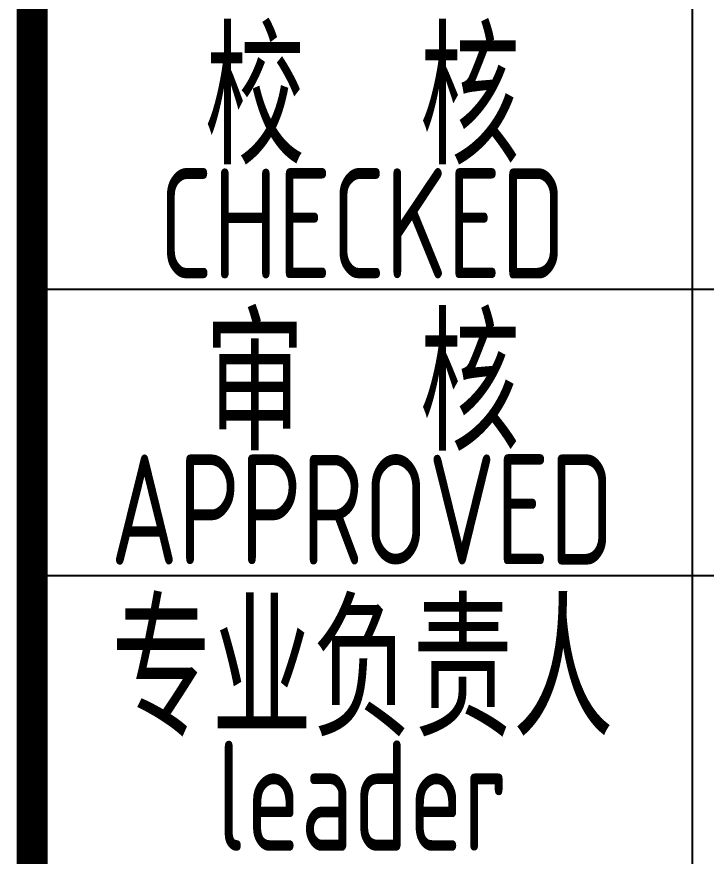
# Model space of a CAD drawing. Extents: x 5394041 to 5729212, y -433068 to -301615.
# Drawn here: x 5563740 to 5565306, y -418288 to -416382 of the extents above; entities that cross this region are included whole.
import ezdxf
from ezdxf.enums import TextEntityAlignment as Align

# ---------------------------------------------------------------- set-up
doc = ezdxf.new("R2010")
doc.units = 0
doc.header["$LTSCALE"] = 1000
doc.header["$MEASUREMENT"] = 0
doc.layers.get('0').update_dxf_attribs({"linetype": 'CONTINUOUS'})
doc.styles.add('AHD', font='sceie.shx', dxfattribs={"width": 0.7, "bigfont": 'sceic.shx'})

msp = doc.modelspace()

# ---------------------------------------------------------------- linework, layer by layer
for p, q in [((5565274.7, -418950.6), (5565274.7, -415700.6)), ((5563774.7, -417000.6), (5569274.7, -417000.6)), ((5563774.7, -417650.6), (5569274.7, -417650.6))]:
    msp.add_line(p, q)
at = {"const_width": 70}
msp.add_lwpolyline([(5563774.7, -413950.6), (5563774.7, -419950.6)], dxfattribs=at)
msp.add_lwpolyline([(5581774.7, -413950.6, 70, 70, 0), (5563774.7, -413950.6, 70, 70, 0), (5563774.7, -419950.6, 0, 0, 0)], format="xyseb")

# ---------------------------------------------------------------- texts
at = {"style": 'AHD', "width": 0.8}
for s, height, p in [('校  核', 300, (5564524.7, -416550.6)), ('校  核', 300, (5564524.7, -416550.6)), ('CHECKED', 250, (5564524.7, -416850.6)), ('CHECKED', 250, (5564524.7, -416850.6)), ('审  核', 300, (5564524.7, -417200.6)), ('审  核', 300, (5564524.7, -417200.6)), ('APPROVED', 250, (5564524.7, -417500.6)), ('APPROVED', 250, (5564524.7, -417500.6)), ('专业负责人', 300, (5564524.7, -417850.6)), ('leader', 250, (5564524.7, -418150.6))]:
    msp.add_text(s, height=height, dxfattribs=at).set_placement(p, align=Align.MIDDLE)

doc.saveas('drawing.dxf')
